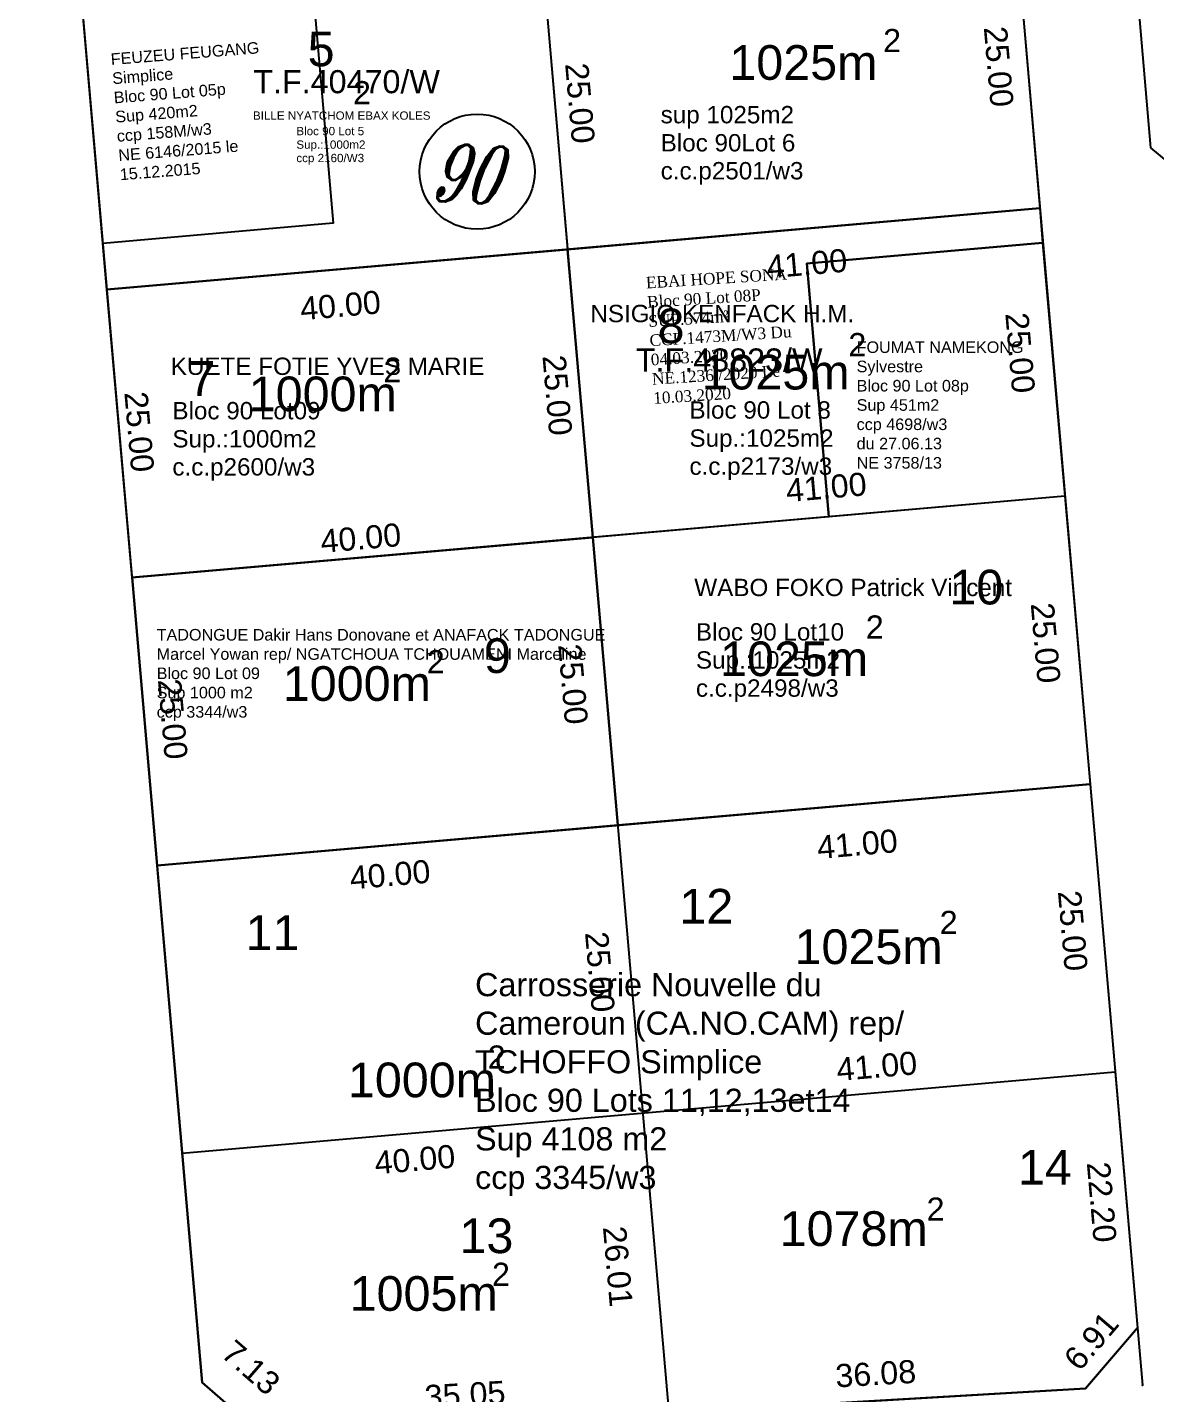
# Model space of a CAD drawing. Header units: millimetres. Extents: x 590121 to 927379, y 438565 to 1441738.
# Drawn here: x 925215.2 to 925312.8, y 1440913.9 to 1441032.1 of the extents above; entities that cross this region are included whole.
import ezdxf

# ---------------------------------------------------------------- set-up
doc = ezdxf.new("R2010")
doc.units = ezdxf.units.MM
doc.header["$LTSCALE"] = 10
doc.layers.add('end maj 26 02 2021', color=30, linetype='Continuous')
doc.styles.add('FONT2', font='romant.shx', dxfattribs={"width": 0.7, "oblique": 18, "height": 3})
doc.styles.get("Standard").update_dxf_attribs({"font": 'arial.ttf'})
doc.styles.add('Times 1.0', font='times.ttf', dxfattribs={"width": 0.99, "height": 1})

msp = doc.modelspace()

# ---------------------------------------------------------------- linework, layer by layer
at = {"layer": 'end maj 26 02 2021', "color": 7, "linetype": 'ByBlock', "lineweight": 25}
for p, q in [((925254.7, 1441095.62), (925270.68, 1440912.24)), ((925296.08, 1441093.04), (925311.2, 1440919.6)), ((925306.07, 1441093.62), (925312.34, 1441021.66)), ((925215.18, 1441088.32), (925228.13, 1440939.73)), ((925215.18, 1441088.32), (925230.31, 1440914.86)), ((925312.34, 1441021.66), (925317.69, 1441017.17)), ((925302.76, 1441016.43), (925222.06, 1441009.4)), ((925304.93, 1440991.52), (925224.23, 1440984.49)), ((925307.1, 1440966.62), (925226.4, 1440959.59)), ((925309.27, 1440941.71), (925228.57, 1440934.68)), ((925228.13, 1440939.73), (925230.21, 1440915.86)), ((925306.7, 1440914.35), (925311.2, 1440919.6)), ((925230.21, 1440915.86), (925230.31, 1440914.86)), ((925230.31, 1440914.86), (925235.69, 1440910.19)), ((925235.69, 1440910.19), (925306.7, 1440914.35))]:
    msp.add_line(p, q, dxfattribs=at)
at = {"layer": 'end maj 26 02 2021', "linetype": 'ByBlock'}
for p, q in [((925300.59, 1441041.34), (925302.76, 1441016.43)), ((925259.74, 1441037.78), (925261.91, 1441012.87)), ((925222.06, 1441009.4), (925219.89, 1441034.3)), ((925302.76, 1441016.43), (925304.93, 1440991.53)), ((925261.91, 1441012.87), (925222.06, 1441009.4)), ((925264.08, 1440987.96), (925261.91, 1441012.87)), ((925304.93, 1440991.52), (925307.1, 1440966.62)), ((925266.25, 1440963.06), (925264.08, 1440987.96)), ((925307.1, 1440966.62), (925266.25, 1440963.06))]:
    msp.add_line(p, q, dxfattribs=at)
at = {"layer": 'end maj 26 02 2021', "color": 3, "linetype": 'ByBlock'}
for p, q in [((925261.91, 1441012.87), (925302.76, 1441016.43)), ((925304.93, 1440991.53), (925264.08, 1440987.96))]:
    msp.add_line(p, q, dxfattribs=at)
at = {"layer": 'end maj 26 02 2021', "linetype": 'ByBlock', "ltscale": 0.0014}
for p, q in [((925224.24, 1440984.49), (925226.4, 1440959.59)), ((925226.41, 1440959.58), (925307.1, 1440966.62)), ((925307.1, 1440966.62), (925311.2, 1440919.6)), ((925230.31, 1440914.86), (925226.41, 1440959.58)), ((925311.2, 1440919.6), (925306.7, 1440914.35)), ((925235.69, 1440910.19), (925230.31, 1440914.86)), ((925306.7, 1440914.35), (925235.69, 1440910.19))]:
    msp.add_line(p, q, dxfattribs=at)
at = {"layer": 'end maj 26 02 2021', "color": 2, "linetype": 'ByBlock'}
msp.add_line((925309.27, 1440941.71), (925311.63, 1440914.64), dxfattribs=at)
at = {"layer": 'end maj 26 02 2021', "color": 3, "linetype": 'ByBlock', "lineweight": -3, "ltscale": 0.0014, "flags": 128}
msp.add_lwpolyline([(925259.74, 1441037.78), (925261.91, 1441012.87), (925222.06, 1441009.4), (925219.89, 1441034.3)], close=True, dxfattribs=at)
at = {"layer": 'end maj 26 02 2021', "color": 150, "linetype": 'ByBlock', "lineweight": -3, "ltscale": 0.0014, "flags": 128}
msp.add_lwpolyline([(925239.81, 1441036.04), (925241.64, 1441015.12), (925221.71, 1441013.38)], dxfattribs=at)
msp.add_lwpolyline([(925302.76, 1441016.43), (925302.99, 1441013.43), (925282.6, 1441011.66), (925284.51, 1440989.74), (925264.08, 1440987.96), (925261.91, 1441012.87)], close=True, dxfattribs=at)
at = {"layer": 'end maj 26 02 2021', "linetype": 'ByBlock', "lineweight": -3, "ltscale": 0.0014, "flags": 128}
msp.add_lwpolyline([(925302.99, 1441013.43), (925304.93, 1440991.53), (925284.51, 1440989.74), (925282.6, 1441011.66)], close=True, dxfattribs=at)
at = {"layer": 'end maj 26 02 2021', "linetype": 'ByBlock', "flags": 128}
msp.add_lwpolyline([(925261.91, 1441012.87), (925264.08, 1440987.96), (925224.24, 1440984.49), (925222.06, 1441009.4), (925261.91, 1441012.87)], dxfattribs=at)
at = {"layer": 'end maj 26 02 2021', "linetype": 'ByBlock', "ltscale": 0.0014, "flags": 128}
for points in [[(925264.08, 1440987.96), (925266.25, 1440963.06), (925226.41, 1440959.58), (925224.24, 1440984.49)], [(925307.1, 1440966.62), (925311.2, 1440919.6), (925306.7, 1440914.35), (925235.69, 1440910.19), (925230.31, 1440914.86), (925226.41, 1440959.58)]]:
    msp.add_lwpolyline(points, close=True, dxfattribs=at)
at = {"layer": 'end maj 26 02 2021', "color": 7, "linetype": 'ByBlock', "lineweight": 25}
msp.add_circle((925254.09, 1441019.59), 4.98, dxfattribs=at)
at = {"layer": 'end maj 26 02 2021', "color": 7, "linetype": 'ByBlock'}
msp.add_point((925311.63, 1440914.64), dxfattribs=at)

# ---------------------------------------------------------------- texts
at = {"layer": 'end maj 26 02 2021', "color": 7, "linetype": 'ByBlock', "lineweight": 25}
for s, height, p in [('5', 3, (925239.43, 1441028.7)), ('2', 2, (925289.2, 1441029.93)), ('1025m', 3, (925275.9, 1441027.53)), ('2', 2, (925243.35, 1441025.42)), ('8', 3, (925269.69, 1441004.75)), ('2', 2, (925286.19, 1441003.63)), ('7', 3, (925229.13, 1441000.2)), ('2', 2, (925245.98, 1441001.38)), ('1025m', 3, (925273.49, 1441000.75)), ('1000m', 3, (925234.33, 1440998.87)), ('10', 3, (925294.93, 1440982.16)), ('2', 2, (925287.7, 1440979.21)), ('9', 3, (925254.68, 1440976.23)), ('2', 2, (925249.73, 1440976.21)), ('1025m', 3, (925275.1, 1440975.96)), ('1000m', 3, (925237.28, 1440973.82)), ('12', 3, (925271.58, 1440954.56)), ('2', 2, (925294.09, 1440953.66)), ('11', 3, (925234.06, 1440952.28)), ('1025m', 3, (925281.54, 1440951.06)), ('2', 2, (925255, 1440942.02)), ('1000m', 3, (925242.91, 1440939.54)), ('14', 3, (925300.86, 1440931.99)), ('2', 2, (925292.96, 1440928.87)), ('1078m', 3, (925280.25, 1440926.68)), ('13', 3, (925252.56, 1440926.06)), ('2', 2, (925255.37, 1440923.23)), ('1005m', 3, (925243.06, 1440921.07))]:
    msp.add_text(s, height=height, dxfattribs=at).set_placement(p)
at = {"layer": 'end maj 26 02 2021', "color": 1, "linetype": 'ByBlock', "ltscale": 0.0014}
for s, p in [('T.F.40470/W', (925234.72, 1441026.37)), ('T.F.43823/W', (925267.81, 1441002.3))]:
    msp.add_text(s, height=2, dxfattribs=at).set_placement(p)
at = {"layer": 'end maj 26 02 2021', "linetype": 'ByBlock'}
for s, height, p in [('sup 1025m2', 1.5, (925269.96, 1441023.77)), ('BILLE NYATCHOM EBAX KOLES', 0.7192, (925234.7, 1441024.08)), ('Bloc 90 Lot 5', 0.7192, (925238.45, 1441022.74)), ('Bloc 90Lot 6', 1.5, (925269.96, 1441021.34)), ('Sup.:1000m2', 0.7192, (925238.45, 1441021.57)), ('ccp 2160/W3', 0.7192, (925238.45, 1441020.41)), ('c.c.p2501/w3', 1.5, (925269.96, 1441018.92)), ('NSIGIO KENFACK H.M.', 1.5, (925263.88, 1441006.57)), ('KUETE FOTIE YVES MARIE', 1.5, (925227.59, 1441002.01)), ('Bloc 90 Lot09', 1.5, (925227.73, 1440998.17)), ('Bloc 90 Lot 8', 1.5, (925272.45, 1440998.23)), ('Sup.:1000m2', 1.5, (925227.73, 1440995.74)), ('Sup.:1025m2', 1.5, (925272.45, 1440995.8)), ('c.c.p2600/w3', 1.5, (925227.73, 1440993.31)), ('c.c.p2173/w3', 1.5, (925272.45, 1440993.37)), ('WABO FOKO Patrick Vincent', 1.5, (925272.87, 1440982.88)), ('Bloc 90 Lot10', 1.5, (925273.01, 1440979.04)), ('Sup.:1025m2', 1.5, (925273.01, 1440976.61)), ('c.c.p2498/w3', 1.5, (925273.01, 1440974.18))]:
    msp.add_text(s, height=height, dxfattribs=at).set_placement(p)
at = {"layer": 'end maj 26 02 2021', "color": 7, "linetype": 'ByBlock', "style": 'FONT2', "oblique": 18, "width": 0.7}
msp.add_text('90', height=5, rotation=357, dxfattribs=at).set_placement((925249.82, 1441017.08))
at = {"layer": 'end maj 26 02 2021', "color": 7, "linetype": 'ByBlock', "lineweight": 25, "char_height": 2, "attachment_point": 5}
for s, insert, rotation in [('\\A1;25.00', (925299.19, 1441028.67), 274.9813), ('\\A1;25.00', (925262.98, 1441025.51), 274.9813), ('\\A1;41.00', (925282.6, 1441011.63), 4.9813), ('\\A1;40.00', (925242.26, 1441008.02), 4.9813), ('\\A1;25.00', (925301.05, 1441003.92), 274.9813), ('\\A1;25.00', (925261.02, 1441000.25), 274.9813), ('\\A1;25.00', (925224.86, 1440997.09), 274.9963), ('\\A1;41.00', (925284.28, 1440992.29), 4.9813), ('\\A1;40.00', (925244.02, 1440987.9), 4.9813), ('\\A1;25.00', (925303.25, 1440978.83), 274.9813), ('\\A1;25.00', (925262.38, 1440975.27), 274.9813), ('\\A1;25.00', (925227.76, 1440972.25), 274.9999), ('\\A1;41.00', (925286.97, 1440961.43), 4.9813), ('\\A1;40.00', (925246.55, 1440958.79), 4.9813), ('\\A1;25.00', (925305.6, 1440953.94), 274.9813), ('\\A1;25.00', (925264.7, 1440950.38), 274.9813), ('\\A1;41.00', (925288.65, 1440942.22), 4.9813), ('\\A1;40.00', (925248.7, 1440934.15), 4.9813), ('\\A1;22.20', (925308.1, 1440930.47), 274.9813), ('\\A1;26.01', (925266.25, 1440924.91), 274.9813), ('\\A1;6.91', (925307.21, 1440918.46), 49.4536), ('\\A1;7.13', (925234.53, 1440916.16), 319.0479), ('\\A1;36.08', (925288.56, 1440915.63), 3.3488), ('\\A1;35.05', (925253.04, 1440913.82), 3.3488)]:
    msp.add_mtext(s, dxfattribs=dict(at, insert=insert, rotation=rotation))
at = {"layer": 'end maj 26 02 2021', "linetype": 'ByBlock', "ltscale": 0.0014, "insert": (925222.36, 1441029.81), "char_height": 1, "width": 41.11, "attachment_point": 1, "rotation": 4.5167}
msp.add_mtext('{\\C7;FEUZEU FEUGANG \\PSimplice \\PBloc 90 Lot 05p\\PSup 420m2\\Pccp 158M/w3\\PNE 6146/2015 le\\P15.12.2015}', dxfattribs=at)
at = {"layer": 'end maj 26 02 2021', "color": 150, "linetype": 'ByBlock', "lineweight": -3, "ltscale": 0.0014, "insert": (925268.65, 1441010.48), "char_height": 1, "width": 14.0103, "attachment_point": 1, "rotation": 3.6568, "style": 'Times 1.0'}
msp.add_mtext('{\\C7;EBAI HOPE SONA\\PBloc 90 Lot 08P\\PSUP.574m²\\PCCP.1473M/W3 Du 04.03.2020\\PNE.1236 /2020 Le 10.03.2020}', dxfattribs=at)
at = {"layer": 'end maj 26 02 2021', "linetype": 'ByBlock', "ltscale": 0.0014, "width": 41.11, "attachment_point": 1}
for s, insert, char_height in [('{\\C7;FOUMAT NAMEKONG\\PSylvestre\\PBloc 90 Lot 08p\\PSup 451m2\\Pccp 4698/w3\\Pdu 27.06.13\\PNE 3758/13}', (925286.91, 1441004.91), 1), ('{\\C7;TADONGUE Dakir Hans Donovane et ANAFACK TADONGUE Marcel Yowan rep/ NGATCHOUA TCHOUAMENI Marceline\\PBloc 90 Lot 09\\PSup 1000 m2\\Pccp 3344/w3}', (925226.37, 1440980.04), 1), ('Carrosserie Nouvelle du Cameroun (CA.NO.CAM) rep/ TCHOFFO Simplice\\PBloc 90 Lots 11,12,13et14\\PSup 4108 m2\\Pccp 3345/w3', (925253.91, 1440950.28), 2)]:
    msp.add_mtext(s, dxfattribs=dict(at, insert=insert, char_height=char_height))

doc.saveas('drawing.dxf')
